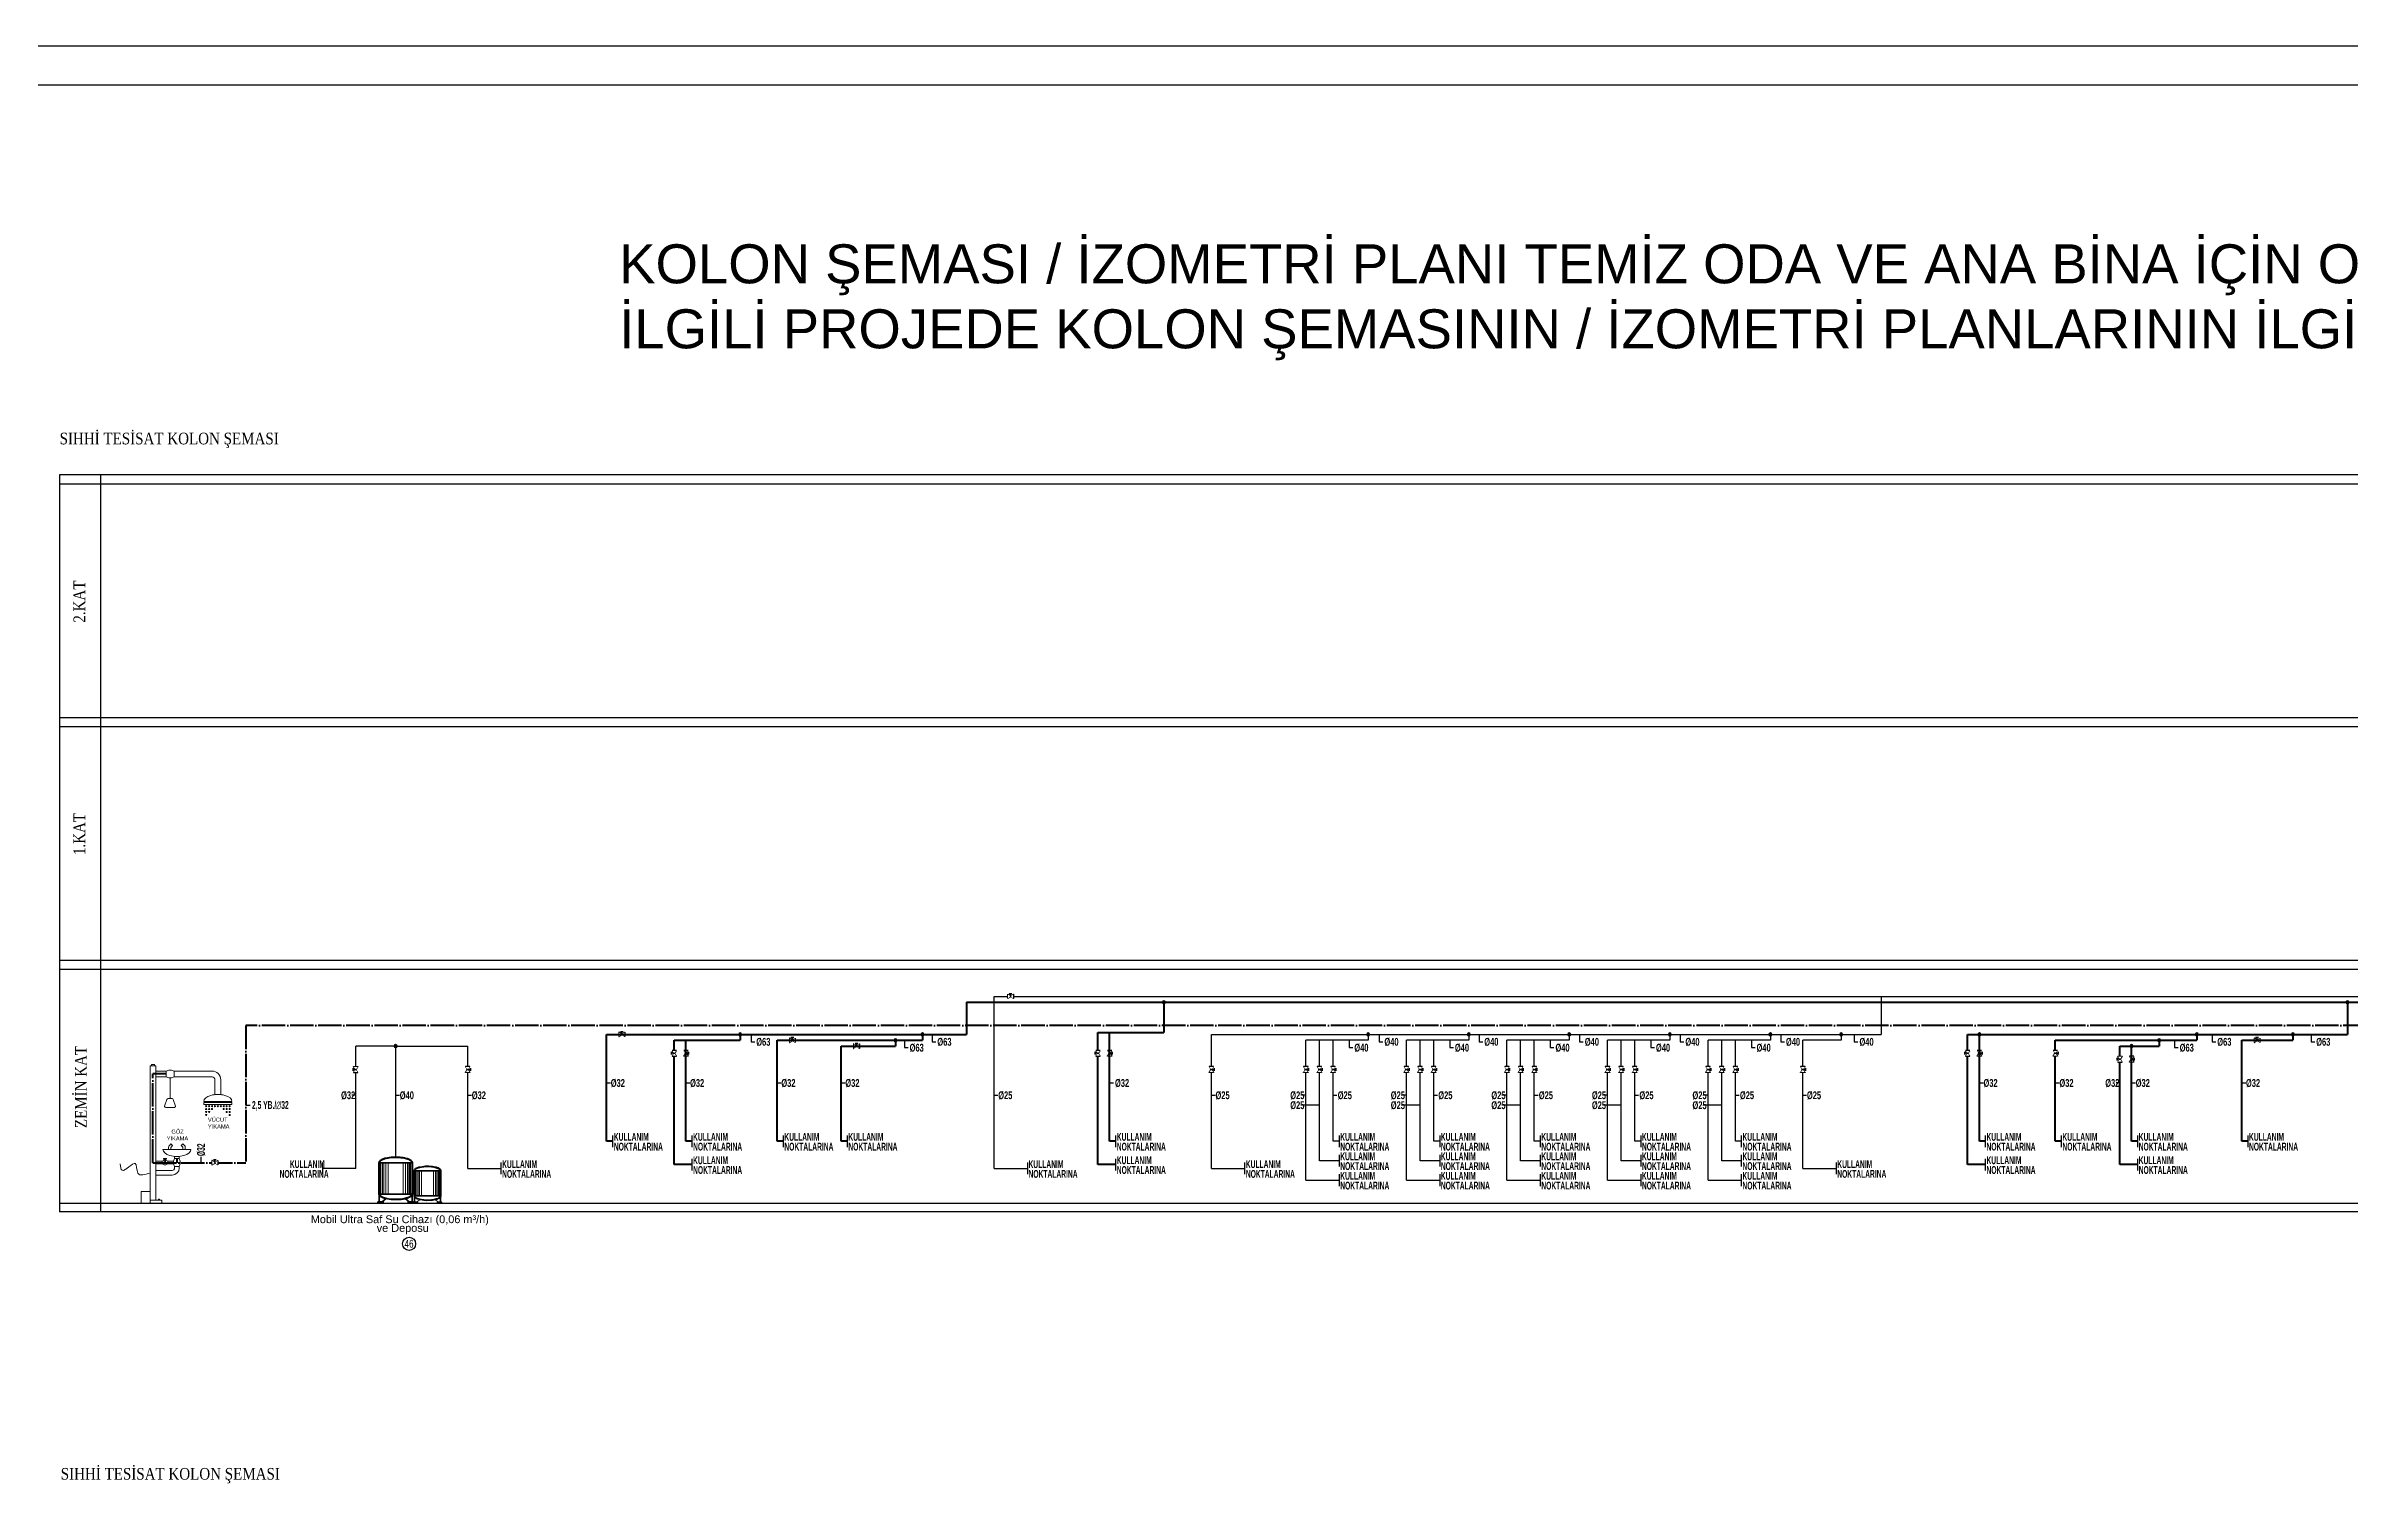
# Model space of a CAD drawing. Header units: centimetres. Extents: x 405464 to 563355, y 50011 to 66875.
# Drawn here: x 519285 to 525191, y 55298 to 59011 of the extents above; entities that cross this region are included whole.
import ezdxf
from ezdxf.enums import TextEntityAlignment as Align

# ---------------------------------------------------------------- set-up
doc = ezdxf.new("R2010")
doc.units = ezdxf.units.CM
doc.linetypes.add('SOGUKSU1', pattern=[72, 60, -6, 0, -6])
doc.layers.get('0').update_dxf_attribs({"lineweight": 9})
doc.layers.add('0-KRCN DI SU', color=41, linetype='D')
for name, color, linetype, lineweight in [('0-KRCN-ANTET', 71, 'Continuous', 30), ('0-KRCN-IST-KÜRESEL VANA', 4, 'Continuous', 25), ('0-KRCN-SHT YUMUŞAK SU ÇAP', 201, 'Continuous', 30), ('0-KRCN-SHT-02CIHAZ', 132, 'Continuous', 25), ('0-KRCN-SHT-03CIHAZ', 120, 'Continuous', 30), ('0-KRCN-SHT-BOYLER', 171, 'Continuous', 35), ('0-KRCN-SHT-KÜRESEL VANA', 4, 'Continuous', 25), ('0-KRCN-SHT-PROSES-BORU', 1, '0-Y_LINE', 40), ('0-KRCN-SHT-SOGUKSU', 141, 'SOGUKSU1', 40), ('0-KRCN-SHT-YAZI-ÇAP-TEMSU', 81, 'Continuous', 30), ('0-KRCN-Z-ANTET', 71, 'Continuous', 30), ('0-MEK-IST-YAZI', 81, 'Continuous', 30)]:
    doc.layers.add(name, color=color, linetype=linetype, lineweight=lineweight)
doc.styles.add('BAYBURT XREF$0$TIMES', font='times.ttf')
doc.styles.add('BORU', font='AGENCYR.TTF')
doc.styles.add('CAP', font='ARIALNB.TTF')
doc.styles.add('Ince', font='arial.ttf')
doc.styles.get("Standard").update_dxf_attribs({"font": 'arial.ttf'})
doc.styles.add('TROMANT', font='arial.ttf', dxfattribs={"width": 0.8})
doc.linetypes.add('0-Y_LINE', pattern='A,100,-0.5,["Y",BORU,S=9,R=0,X=0,Y=-4.5],-5', length=105.5)
doc.linetypes.add('D', pattern='A,12,-1,["D",Standard,S=1,R=0,X=-0.1,Y=-0.5],-1.6', length=14.6)

# ---------------------------------------------------------------- blocks, each defined once
blk = doc.blocks.new('*U39')
at = {"color": 1}
for p, q in [((-24.1, 237), (-29.1, 237)), ((-29.1, 235), (-29.1, 237)), ((-24.1, 235), (-24.1, 237)), ((-31.6, 5), (-31.6, 235)), ((-21.6, 235), (-31.6, 235)), ((-21.6, 5), (-21.6, 235)), ((-21.6, 225.9), (-4.1, 225.9)), ((-21.6, 215.9), (-4.1, 215.9)), ((0.3, 227.5), (-4.1, 225.9)), ((-4.1, 225.9), (-4.1, 215.9)), ((0.3, 214.3), (-4.1, 215.9)), ((0.3, 227.5), (5.1, 227.5)), ((0.3, 214.3), (5.1, 214.3)), ((2.7, 214.3), (2.7, 178.7)), ((5.1, 227.5), (9.6, 225.9)), ((5.1, 214.3), (9.6, 215.9)), ((9.6, 225.9), (74.4, 225.9)), ((9.6, 225.9), (9.6, 215.9)), ((9.6, 215.9), (74.4, 215.9)), ((79.4, 210.9), (79.4, 185.9)), ((89.4, 210.9), (89.4, 185.9)), ((-2.6, 177.1), (-6.6, 166.1)), ((-4.7, 163.7), (10.2, 163.7)), ((-0.7, 178.7), (6.2, 178.7)), ((8.1, 177.1), (12.1, 166.1)), ((108.4, 173.9), (60.4, 173.9)), ((108.4, 171.9), (60.4, 171.9)), ((79.4, 185.9), (89.4, 185.9)), ((108.4, 171.9), (108.4, 168.9)), ((-9.6, 91.8), (38.4, 91.8)), ((4.2, 101.4), (7, 98.6)), ((10.4, 76.2), (10.4, 79.9)), ((18.4, 76.2), (18.4, 79.9)), ((24.6, 101.4), (21.8, 98.6)), ((-11.1, 71.8), (-21.6, 71.8)), ((-11.1, 67), (-21.6, 67)), ((-21.6, 56.1), (6.4, 56.1)), ((-21.6, 48.1), (6.4, 48.1)), ((-7.6, 73.3), (-11.1, 71.8)), ((-11.1, 71.8), (-11.1, 67)), ((-7.6, 65.5), (-11.1, 67)), ((-8.7, 76.4), (-3.7, 76.4)), ((-8.7, 75.4), (-8.7, 76.4)), ((-8.7, 75.4), (-3.7, 75.4)), ((-7.6, 73.3), (-4.8, 73.3)), ((-7.6, 65.5), (-4.8, 65.5)), ((-7.2, 70.5), (-7.2, 75.4)), ((-5.2, 70.5), (-5.2, 75.4)), ((-4.8, 73.3), (-1.4, 71.8)), ((-4.8, 65.5), (-1.4, 67)), ((-3.7, 75.4), (-3.7, 76.4)), ((8.8, 71.8), (-1.4, 71.8)), ((-1.4, 71.8), (-1.4, 67)), ((8.8, 67), (-1.4, 67)), ((8.8, 71.8), (10.4, 76.2)), ((8.8, 67), (8.8, 71.8)), ((8.8, 67), (10.4, 62.6)), ((10.4, 76.2), (18.4, 76.2)), ((10.4, 60.1), (10.4, 62.6)), ((10.4, 62.6), (18.4, 62.6)), ((20, 71.8), (18.4, 76.2)), ((20, 67), (18.4, 62.6)), ((18.4, 60.1), (18.4, 62.6)), ((20, 67), (20, 71.8)), ((-31.6, 5), (-11.6, 5)), ((-17.2, 7), (-15.2, 7)), ((-17.2, 7), (-17.2, 5)), ((-15.2, 7), (-15.2, 5)), ((-11.6, 5), (-11.6, 0)), ((-11.6, 0), (-31.6, 0))]:
    blk.add_line(p, q, dxfattribs=at)
blk.add_lwpolyline([(60.4, 171.9), (60.4, 168.9), (108.4, 168.9)], dxfattribs=at)
for points in [[(0.2, 91.8), (0.2, 95.4, -0.198912), (1.6, 98.8), (4.2, 101.4)], [(4.2, 91.8), (4.2, 95.4, -0.198912), (4.4, 96), (7, 98.6)], [(24.6, 91.8), (24.6, 95.4, 0.198912), (24.4, 96), (21.8, 98.6)], [(28.6, 91.8), (28.6, 95.4, 0.198912), (27.2, 98.8), (24.6, 101.4)]]:
    blk.add_lwpolyline(points, format="xyb", dxfattribs=at)
blk.add_lwpolyline([(-46.6, 20), (-46.6, 0), (-31.6, 0), (-31.6, 20)], close=True, dxfattribs=at)
for centre, radius in [((64.4, 165.9), 1), ((64.4, 160.9), 1), ((69.4, 165.9), 1), ((69.4, 160.9), 1), ((74.4, 165.9), 1), ((74.4, 160.9), 1), ((79.4, 165.9), 1), ((84.4, 165.9), 1), ((89.4, 165.9), 1), ((94.4, 165.9), 1), ((94.4, 160.9), 1), ((99.4, 165.9), 1), ((99.4, 160.9), 1), ((104.4, 165.9), 1), ((104.4, 160.9), 1), ((64.4, 155.9), 1), ((64.4, 150.9), 1), ((69.4, 155.9), 1), ((99.4, 155.9), 1), ((104.4, 155.9), 1), ((104.4, 150.9), 1), ((-6.2, 69.4), 1.5)]:
    blk.add_circle(centre, radius, dxfattribs=at)
for centre, radius, start, end in [((74.4, 210.9), 15, 0, 90), ((74.4, 210.9), 5, 0, 90), ((-4.7, 165.7), 2, 165.9638, 270), ((-0.7, 176.7), 2, 90, 165.9638), ((6.2, 176.7), 2, 14.0362, 90), ((10.2, 165.7), 2, 270, 14.0362), ((6.4, 60.1), 4, 270, 0), ((6.4, 60.1), 12, 270, 0)]:
    blk.add_arc(centre, radius, start, end, dxfattribs=at)
for centre, major_axis in [((84.4, 173.9), (24, 0)), ((14.4, 91.8), (-24, 0))]:
    blk.add_ellipse(centre, major_axis=major_axis, ratio=0.5, start_param=0, end_param=3.141593, dxfattribs=at)
blk.add_spline([(-31.6, 51.5), (-52.4, 51.5), (-56.8, 67.9), (-79.3, 56.2), (-82.6, 67.2)], degree=3, dxfattribs=at)
at = {"char_height": 7, "attachment_point": 1}
for s, insert in [('   GÖZ YIKAMA', (-3.2, 125.9)), ('VÜCUT   YIKAMA', (67.3, 146.3))]:
    blk.add_mtext_dynamic_manual_height_columns(s, width=59.736, gutter_width=12.5, heights=[0], dxfattribs=dict(at, insert=insert))
blk = doc.blocks.new('0-MEK-SHT-KÜRESELVANA')
at = {"layer": '0-KRCN-IST-KÜRESEL VANA'}
blk.add_hatch(color=256, dxfattribs=at).paths.add_polyline_path([(1.4, 0, 1), (-1.4, 0, 1)])
for p, q in [((-1.1, 0.9), (-4.2, 3)), ((-4.2, -3.1), (-4.2, 3)), ((-4.2, 3), (-4.2, -3.1)), ((-2.4, 4.6), (2.3, 4.6)), ((0, 4.6), (-2.4, 4.6)), ((0, 0), (0, 4.6)), ((2.3, 4.6), (0, 4.6)), ((1.1, 0.8), (4.3, 3)), ((4.3, -3.1), (4.3, 3)), ((4.3, 3), (4.3, -3.1)), ((-4.2, -3.1), (-1.1, -0.9)), ((4.3, -3.1), (1.1, -0.8))]:
    blk.add_line(p, q, dxfattribs=at)
for points in [[(-4.5, 3.7), (-5, 3.7), (-5, -3.8), (-4.5, -3.8)], [(4.6, 3.7), (5, 3.7), (5, -3.8), (4.6, -3.8)]]:
    blk.add_lwpolyline(points, close=True, dxfattribs=at)
blk.add_circle((0, 0), 1.42, dxfattribs=at)
blk.add_wipeout([(4.3, 3), (4.3, -3.1), (1.1, -0.9), (1.2, -0.8), (1.2, -0.7), (1.2, -0.7), (1.3, -0.6), (1.3, -0.5), (1.4, -0.4), (1.4, -0.3), (1.4, -0.2), (1.4, -0.1), (1.4, 0), (1.4, 0.1), (1.4, 0.2), (1.4, 0.2), (1.4, 0.3), (1.4, 0.4), (1.3, 0.5), (1.3, 0.6), (1.2, 0.7), (1.2, 0.7), (1.2, 0.8), (1.1, 0.8), (1.1, 0.9)]).dxf.layer = '0-KRCN-IST-KÜRESEL VANA'
blk.add_wipeout([(-4.2, 3), (-4.2, -3.1), (-1.1, -0.9), (-1.2, -0.8), (-1.2, -0.7), (-1.2, -0.7), (-1.3, -0.6), (-1.3, -0.5), (-1.4, -0.4), (-1.4, -0.3), (-1.4, -0.2), (-1.4, -0.1), (-1.4, 0), (-1.4, 0.1), (-1.4, 0.2), (-1.4, 0.2), (-1.4, 0.3), (-1.4, 0.4), (-1.3, 0.5), (-1.3, 0.6), (-1.2, 0.7), (-1.2, 0.7), (-1.2, 0.8), (-1.1, 0.8), (-1.1, 0.9)]).dxf.layer = '0-KRCN-IST-KÜRESEL VANA'
blk = doc.blocks.new('DONUT')
at = {"layer": '0-KRCN-SHT-03CIHAZ'}
blk.add_hatch(color=256, dxfattribs=at).paths.add_polyline_path([(2.5, 0, 1), (-2.5, 0, 1)])
blk.add_circle((0, 0), 2.5, dxfattribs=at)

msp = doc.modelspace()

# ---------------------------------------------------------------- linework, layer by layer
at = {"layer": '0-KRCN DI SU', "linetype": 'D', "ltscale": 5}
for p, q in [((521715.5, 56574.1), (544442.4, 56574.1)), ((521715.5, 56132.8), (521715.5, 56574.1)), ((523989, 56574.1), (523989, 56476.6)), ((522272.4, 56476.6), (523989, 56476.6)), ((522272.4, 56132.8), (522272.4, 56476.6)), ((522514.6, 56102.8), (522514.6, 56461.6)), ((522674.3, 56461.6), (522514.6, 56461.6)), ((522549.6, 56152.8), (522549.6, 56461.6)), ((522584.6, 56202.8), (522584.6, 56461.6)), ((522674.3, 56476.6), (522674.3, 56461.6)), ((522772.3, 56102.8), (522772.3, 56461.6)), ((522932.1, 56461.6), (522772.3, 56461.6)), ((522807.3, 56152.8), (522807.3, 56461.6)), ((522842.3, 56202.8), (522842.3, 56461.6)), ((522932.1, 56476.6), (522932.1, 56461.6)), ((523030.1, 56102.8), (523030.1, 56461.6)), ((523189.8, 56461.6), (523030.1, 56461.6)), ((523065.1, 56152.8), (523065.1, 56461.6)), ((523100.1, 56202.8), (523100.1, 56461.6)), ((523189.8, 56476.6), (523189.8, 56461.6)), ((523287.9, 56102.8), (523287.9, 56461.6)), ((523447.6, 56461.6), (523287.9, 56461.6)), ((523322.9, 56152.8), (523322.9, 56461.6)), ((523357.9, 56202.8), (523357.9, 56461.6)), ((523447.6, 56476.6), (523447.6, 56461.6)), ((523545.6, 56102.8), (523545.6, 56461.6)), ((523705.3, 56461.6), (523545.6, 56461.6)), ((523580.6, 56152.8), (523580.6, 56461.6)), ((523615.6, 56202.8), (523615.6, 56461.6)), ((523705.3, 56476.6), (523705.3, 56461.6)), ((523886.8, 56461.6), (523788.6, 56461.6)), ((523788.6, 56132.8), (523788.6, 56461.6)), ((523886.8, 56476.6), (523886.8, 56461.6)), ((520181.4, 56446.6), (520079, 56446.6)), ((520079, 56132.8), (520079, 56446.6)), ((520181.4, 56446.6), (520366, 56446.6)), ((520181.4, 56446.6), (520181.4, 56161.1)), ((520366, 56132.8), (520366, 56446.6)), ((522599.9, 56202.8), (522584.6, 56202.8)), ((522857.7, 56202.8), (522842.3, 56202.8)), ((523115.4, 56202.8), (523100.1, 56202.8)), ((523373.2, 56202.8), (523357.9, 56202.8)), ((523630.9, 56202.8), (523615.6, 56202.8)), ((520079, 56132.8), (519993.7, 56132.8)), ((520366, 56132.8), (520451.3, 56132.8)), ((521715.5, 56132.8), (521800.8, 56132.8)), ((522272.4, 56132.8), (522357.7, 56132.8)), ((522599.9, 56152.8), (522549.6, 56152.8)), ((522857.7, 56152.8), (522807.3, 56152.8)), ((523115.4, 56152.8), (523065.1, 56152.8)), ((523373.2, 56152.8), (523322.9, 56152.8)), ((523630.9, 56152.8), (523580.6, 56152.8)), ((523788.6, 56132.8), (523873.9, 56132.8)), ((522514.6, 56102.8), (522599.9, 56102.8)), ((522772.3, 56102.8), (522857.7, 56102.8)), ((523030.1, 56102.8), (523115.4, 56102.8)), ((523287.9, 56102.8), (523373.2, 56102.8)), ((523545.6, 56102.8), (523630.9, 56102.8))]:
    msp.add_line(p, q, dxfattribs=at)
at = {"layer": '0-KRCN-SHT YUMUŞAK SU ÇAP', "linetype": 'Continuous'}
for p, q in [((521092.4, 56476.6), (521092.4, 56457.9)), ((521485.7, 56461.6), (521485.7, 56442.9)), ((521556.8, 56476.6), (521556.8, 56457.9)), ((522625.6, 56461.6), (522625.6, 56442.9)), ((522702.8, 56476.6), (522702.8, 56457.9)), ((522883.4, 56461.6), (522883.4, 56442.9)), ((522958.7, 56476.6), (522958.7, 56457.9)), ((523141.1, 56461.6), (523141.1, 56442.9)), ((523216.5, 56476.6), (523216.5, 56457.9)), ((523398.9, 56461.6), (523398.9, 56442.9)), ((523474.2, 56476.6), (523474.2, 56457.9)), ((523656.6, 56461.6), (523656.6, 56442.9)), ((523732, 56476.6), (523732, 56457.9)), ((523920.5, 56476.6), (523920.5, 56457.9)), ((524741.4, 56461.6), (524741.4, 56442.9)), ((524837.8, 56476.6), (524837.8, 56457.9)), ((525091.3, 56476.6), (525091.3, 56457.9)), ((521092.4, 56457.9), (521101.9, 56457.9)), ((521485.7, 56442.9), (521495.1, 56442.9)), ((521556.8, 56457.9), (521566.2, 56457.9)), ((522625.6, 56442.9), (522635.1, 56442.9)), ((522702.8, 56457.9), (522712.2, 56457.9)), ((522883.4, 56442.9), (522892.8, 56442.9)), ((522958.7, 56457.9), (522968.2, 56457.9)), ((523141.1, 56442.9), (523150.6, 56442.9)), ((523216.5, 56457.9), (523225.9, 56457.9)), ((523398.9, 56442.9), (523408.3, 56442.9)), ((523474.2, 56457.9), (523483.7, 56457.9)), ((523656.6, 56442.9), (523666.1, 56442.9)), ((523732, 56457.9), (523741.4, 56457.9)), ((523920.5, 56457.9), (523930, 56457.9)), ((524741.4, 56442.9), (524750.8, 56442.9)), ((524837.8, 56457.9), (524847.2, 56457.9)), ((525091.3, 56457.9), (525100.7, 56457.9)), ((520722.3, 56352.1), (520732.1, 56352.1)), ((520925.5, 56352.1), (520935.3, 56352.1)), ((521159.5, 56352.1), (521169.3, 56352.1)), ((521323.6, 56352.1), (521333.4, 56352.1)), ((522011.6, 56352.1), (522021.4, 56352.1)), ((524241.1, 56352.1), (524250.9, 56352.1)), ((524435.8, 56352.1), (524445.5, 56352.1)), ((524601.4, 56352.1), (524591.6, 56352.1)), ((524631.4, 56352.1), (524641.2, 56352.1)), ((524914, 56352.1), (524923.8, 56352.1)), ((520079, 56320.6), (520069.2, 56320.6)), ((520181.4, 56320.6), (520191.2, 56320.6)), ((520366, 56320.6), (520375.8, 56320.6)), ((521715.5, 56320.6), (521725.2, 56320.6)), ((522272.4, 56320.6), (522282.2, 56320.6)), ((522514.6, 56320.6), (522504.8, 56320.6)), ((522549.6, 56295.1), (522504.8, 56295.1)), ((522584.6, 56320.6), (522594.4, 56320.6)), ((522772.3, 56320.6), (522762.6, 56320.6)), ((522807.3, 56295.1), (522762.6, 56295.1)), ((522842.3, 56320.6), (522852.1, 56320.6)), ((523030.1, 56320.6), (523020.3, 56320.6)), ((523065.1, 56295.1), (523020.3, 56295.1)), ((523100.1, 56320.6), (523109.9, 56320.6)), ((523287.9, 56320.6), (523278.1, 56320.6)), ((523322.9, 56295.1), (523278.1, 56295.1)), ((523357.9, 56320.6), (523367.6, 56320.6)), ((523545.6, 56320.6), (523535.8, 56320.6)), ((523580.6, 56295.1), (523535.8, 56295.1)), ((523615.6, 56320.6), (523625.4, 56320.6)), ((523788.6, 56320.6), (523798.4, 56320.6))]:
    msp.add_line(p, q, dxfattribs=at)
at = {"layer": '0-KRCN-SHT-02CIHAZ', "color": 8}
for p, q in [((519319.8, 57911.3), (519319.8, 56021.3)), ((544442.4, 57911.3), (519319.8, 57911.3)), ((519319.8, 57888.8), (544442.4, 57888.8)), ((519424.8, 57911.3), (519424.8, 56021.3)), ((544442.4, 57288.8), (519319.8, 57288.8)), ((519319.8, 57266.3), (544442.4, 57266.3)), ((544442.4, 56666.3), (519319.8, 56666.3)), ((519319.8, 56643.8), (544442.4, 56643.8)), ((519319.8, 56043.8), (544442.4, 56043.8)), ((544442.4, 56021.3), (519319.8, 56021.3))]:
    msp.add_line(p, q, dxfattribs=at)
at = {"layer": '0-KRCN-SHT-BOYLER'}
for p, q in [((520138.5, 56147.7), (520138.5, 56067.2)), ((520223.4, 56147.7), (520139.5, 56147.7)), ((520224.3, 56067.2), (520224.3, 56147.7)), ((520228.7, 56126.9), (520228.7, 56062.5)), ((520296.6, 56126.9), (520229.4, 56126.9)), ((520297.3, 56062.5), (520297.3, 56126.9)), ((520223.4, 56067.2), (520139.5, 56067.2)), ((520139.5, 56064.2), (520139.5, 56043.8)), ((520157, 56055.5), (520146.9, 56047.1)), ((520205.9, 56055.4), (520215.9, 56047.1)), ((520223.4, 56064.2), (520223.4, 56047.1)), ((520296.6, 56062.5), (520229.4, 56062.5)), ((520229.4, 56060.1), (520229.4, 56046.4)), ((520243.5, 56053.2), (520235.4, 56046.4)), ((520282.6, 56053.1), (520290.6, 56046.4)), ((520296.6, 56060.1), (520296.6, 56046.4))]:
    msp.add_line(p, q, dxfattribs=at)
at = {"layer": '0-KRCN-SHT-BOYLER', "color": 120, "lineweight": 15}
for p, q in [((520139.5, 56147.7), (520139.5, 56067.2)), ((520140.7, 56147.7), (520140.7, 56067.2)), ((520141.6, 56147.7), (520141.6, 56067.2)), ((520143, 56147.7), (520143, 56067.2)), ((520147.6, 56147.7), (520147.6, 56067.2)), ((520151.3, 56147.7), (520151.3, 56067.2)), ((520156.2, 56147.7), (520156.2, 56067.2)), ((520162.2, 56147.7), (520162.2, 56067.2)), ((520200.7, 56147.7), (520200.7, 56067.2)), ((520206.6, 56147.7), (520206.6, 56067.2)), ((520211.6, 56147.7), (520211.6, 56067.2)), ((520215.3, 56147.7), (520215.3, 56067.2)), ((520217.8, 56147.7), (520217.8, 56067.2)), ((520219.9, 56147.7), (520219.9, 56067.2)), ((520223.4, 56067.2), (520223.4, 56147.7)), ((520229.4, 56126.9), (520229.4, 56062.5)), ((520230.4, 56126.9), (520230.4, 56062.5)), ((520231.1, 56126.9), (520231.1, 56062.5)), ((520232.3, 56126.9), (520232.3, 56062.5)), ((520235.9, 56126.9), (520235.9, 56062.5)), ((520238.9, 56126.9), (520238.9, 56062.5)), ((520242.9, 56126.9), (520242.9, 56062.5)), ((520247.6, 56126.9), (520247.6, 56062.5)), ((520278.4, 56126.9), (520278.4, 56062.5)), ((520283.2, 56126.9), (520283.2, 56062.5)), ((520287.1, 56126.9), (520287.1, 56062.5)), ((520290.1, 56126.9), (520290.1, 56062.5)), ((520292.1, 56126.9), (520292.1, 56062.5)), ((520293.8, 56126.9), (520293.8, 56062.5)), ((520296.6, 56062.5), (520296.6, 56126.9))]:
    msp.add_line(p, q, dxfattribs=at)
at = {"layer": '0-KRCN-SHT-BOYLER'}
for points in [[(520149.4, 56043.8), (520149.4, 56047.1), (520136.1, 56047.1), (520136.1, 56043.8)], [(520213.5, 56043.8), (520213.5, 56047.1), (520226.7, 56047.1), (520226.7, 56043.8)], [(520237.4, 56043.8), (520237.4, 56046.4), (520226.7, 56046.4), (520226.7, 56043.8)], [(520288.6, 56043.8), (520288.6, 56046.4), (520299.3, 56046.4), (520299.3, 56043.8)]]:
    msp.add_lwpolyline(points, dxfattribs=at)
for centre, major_axis, start_param, end_param in [((520181.4, 56147.7, 255824.9), (-42, 0), 4.812725, 6.283185), ((520181.4, 56147.7, 255824.9), (-42, 0), -0.913932, 0), ((520181.4, 56147.7, 255824.9), (-42, 0), 3.141593, 4.812725), ((520263, 56126.9, 204660), (-33.6, 0), 4.812725, 6.283185), ((520263, 56126.9, 204660), (-33.6, 0), -0.913932, 0), ((520263, 56126.9, 204660), (-33.6, 0), 3.141593, 4.812725)]:
    msp.add_ellipse(centre, major_axis=major_axis, ratio=0.318683, start_param=start_param, end_param=end_param, dxfattribs=at)
at = {"layer": '0-KRCN-SHT-BOYLER', "extrusion": (0, 0, -1)}
for centre, major_axis, start_param, end_param in [((520181.4, 56067.2, 255824.9), (-42, 0), 4.812725, 6.283185), ((520181.4, 56067.2, 255824.9), (-42, 0), -0.913932, 0), ((520181.4, 56067.2, 255824.9), (-42, 0), 3.141593, 4.812725), ((520263, 56062.5, 204660), (-33.6, 0), 4.812725, 6.283185), ((520263, 56062.5, 204660), (-33.6, 0), -0.913932, 0), ((520263, 56062.5, 204660), (-33.6, 0), 3.141593, 4.812725)]:
    msp.add_ellipse(centre, major_axis=major_axis, ratio=0.318683, start_param=start_param, end_param=end_param, dxfattribs=at)
at = {"layer": '0-KRCN-SHT-BOYLER', "color": 11}
for points, knots in [([(520138.5, 56147.7), (520138.5, 56147.9), (520138.5, 56148), (520138.6, 56149), (520138.9, 56149.7), (520139.7, 56151.2), (520140.2, 56151.9), (520142.2, 56153.9), (520144, 56155), (520148.4, 56157.1), (520151, 56158), (520154.5, 56159), (520155.2, 56159.1), (520155.8, 56159.3)], [2.2210712, 2.2210712, 2.2210712, 2.2210712, 2.2775173, 2.2775173, 2.549192, 2.549192, 2.8208667, 2.8208667, 2.9678797, 2.9678797, 3.1148928, 3.1148928, 3.1415927, 3.1415927, 3.1415927, 3.1415927]), ([(520155.8, 56159.3), (520170.9, 56161.6), (520172.7, 56161.8), (520175.8, 56161.9), (520177.1, 56162), (520178.4, 56162)], [1.6414659, 1.6414659, 1.6414659, 1.6414659, 1.734168, 1.734168, 1.8671625, 1.8671625, 1.8671625, 1.8671625]), ([(520178.4, 56162), (520184.9, 56162), (520185.5, 56162), (520189.8, 56161.8), (520193.5, 56161.5), (520200.7, 56160.6), (520204, 56160), (520210.2, 56158.5), (520212.9, 56157.6), (520217.6, 56155.7), (520219.6, 56154.6), (520221.7, 56152.8), (520222.3, 56152.2), (520223.3, 56151), (520223.7, 56150.4), (520224.2, 56149.1), (520224.3, 56148.4), (520224.3, 56147.7)], [0, 0, 0, 0, 0.125265, 0.125265, 0.25053, 0.25053, 0.375795, 0.375795, 0.647469, 0.647469, 0.919144, 0.919144, 1.190819, 1.190819, 1.462493, 1.462493, 1.500128, 1.500128, 1.500128, 1.500128]), ([(520228.7, 56126.9), (520228.7, 56127.1), (520228.7, 56127.2), (520228.8, 56127.9), (520229, 56128.5), (520229.6, 56129.7), (520230.1, 56130.3), (520231.7, 56131.8), (520233.1, 56132.8), (520236.6, 56134.4), (520238.7, 56135.2), (520241.5, 56135.9), (520242, 56136.1), (520242.5, 56136.2)], [2.2210712, 2.2210712, 2.2210712, 2.2210712, 2.2775173, 2.2775173, 2.549192, 2.549192, 2.8208667, 2.8208667, 2.9678797, 2.9678797, 3.1148928, 3.1148928, 3.1415927, 3.1415927, 3.1415927, 3.1415927]), ([(520242.5, 56136.2), (520254.6, 56138.1), (520256, 56138.2), (520258.5, 56138.3), (520259.6, 56138.3), (520260.6, 56138.4)], [1.6414659, 1.6414659, 1.6414659, 1.6414659, 1.734168, 1.734168, 1.8671625, 1.8671625, 1.8671625, 1.8671625]), ([(520260.6, 56138.4), (520265.8, 56138.3), (520266.2, 56138.3), (520269.7, 56138.2), (520272.7, 56138), (520278.4, 56137.2), (520281.1, 56136.8), (520286, 56135.6), (520288.2, 56134.9), (520292, 56133.3), (520293.5, 56132.4), (520295.3, 56131), (520295.7, 56130.5), (520296.5, 56129.6), (520296.8, 56129.1), (520297.2, 56128), (520297.3, 56127.5), (520297.3, 56126.9)], [0, 0, 0, 0, 0.125265, 0.125265, 0.25053, 0.25053, 0.375795, 0.375795, 0.647469, 0.647469, 0.919144, 0.919144, 1.190819, 1.190819, 1.462493, 1.462493, 1.500128, 1.500128, 1.500128, 1.500128]), ([(520138.5, 56067.2), (520138.5, 56067.1), (520138.5, 56066.9), (520138.6, 56066), (520138.9, 56065.2), (520139.7, 56063.7), (520140.2, 56063), (520142.2, 56061.1), (520144, 56060), (520148.4, 56057.9), (520151, 56057), (520154.5, 56056), (520155.2, 56055.8), (520155.8, 56055.7)], [2.2210712, 2.2210712, 2.2210712, 2.2210712, 2.2775173, 2.2775173, 2.549192, 2.549192, 2.8208667, 2.8208667, 2.9678797, 2.9678797, 3.1148928, 3.1148928, 3.1415927, 3.1415927, 3.1415927, 3.1415927]), ([(520155.8, 56055.7), (520170.9, 56053.3), (520172.7, 56053.2), (520175.8, 56053), (520177.1, 56053), (520178.4, 56053)], [1.6414659, 1.6414659, 1.6414659, 1.6414659, 1.734168, 1.734168, 1.8671625, 1.8671625, 1.8671625, 1.8671625]), ([(520178.4, 56053), (520184.9, 56053), (520185.5, 56053), (520189.8, 56053.1), (520193.5, 56053.4), (520200.7, 56054.3), (520204, 56055), (520210.2, 56056.4), (520212.9, 56057.3), (520217.6, 56059.3), (520219.6, 56060.4), (520221.7, 56062.2), (520222.3, 56062.7), (520223.3, 56063.9), (520223.7, 56064.6), (520224.2, 56065.9), (520224.3, 56066.6), (520224.3, 56067.2)], [0, 0, 0, 0, 0.125265, 0.125265, 0.25053, 0.25053, 0.375795, 0.375795, 0.647469, 0.647469, 0.919144, 0.919144, 1.190819, 1.190819, 1.462493, 1.462493, 1.500128, 1.500128, 1.500128, 1.500128]), ([(520228.7, 56062.5), (520228.7, 56062.4), (520228.7, 56062.3), (520228.8, 56061.6), (520229, 56060.9), (520229.6, 56059.7), (520230.1, 56059.2), (520231.7, 56057.6), (520233.1, 56056.7), (520236.6, 56055.1), (520238.7, 56054.3), (520241.5, 56053.6), (520242, 56053.4), (520242.5, 56053.3)], [2.2210712, 2.2210712, 2.2210712, 2.2210712, 2.2775173, 2.2775173, 2.549192, 2.549192, 2.8208667, 2.8208667, 2.9678797, 2.9678797, 3.1148928, 3.1148928, 3.1415927, 3.1415927, 3.1415927, 3.1415927]), ([(520242.5, 56053.3), (520254.6, 56051.4), (520256, 56051.3), (520258.5, 56051.2), (520259.6, 56051.1), (520260.6, 56051.1)], [1.6414659, 1.6414659, 1.6414659, 1.6414659, 1.734168, 1.734168, 1.8671625, 1.8671625, 1.8671625, 1.8671625]), ([(520260.6, 56051.1), (520265.8, 56051.1), (520266.2, 56051.1), (520269.7, 56051.3), (520272.7, 56051.5), (520278.4, 56052.2), (520281.1, 56052.7), (520286, 56053.9), (520288.2, 56054.6), (520292, 56056.2), (520293.5, 56057.1), (520295.3, 56058.5), (520295.7, 56058.9), (520296.5, 56059.9), (520296.8, 56060.4), (520297.2, 56061.5), (520297.3, 56062), (520297.3, 56062.5)], [0, 0, 0, 0, 0.125265, 0.125265, 0.25053, 0.25053, 0.375795, 0.375795, 0.647469, 0.647469, 0.919144, 0.919144, 1.190819, 1.190819, 1.462493, 1.462493, 1.500128, 1.500128, 1.500128, 1.500128])]:
    msp.add_open_spline(points, degree=3, knots=knots, dxfattribs=at)
at = {"layer": '0-KRCN-SHT-PROSES-BORU'}
for p, q in [((521644.3, 56559.1), (544442.4, 56559.1)), ((521644.3, 56559.1), (521644.3, 56476.6)), ((522150.7, 56559.1), (522150.7, 56481.6)), ((525184.7, 56559.1), (525184.7, 56476.6)), ((520722.3, 56202.8), (520722.3, 56476.6)), ((521064.6, 56476.6), (521064.6, 56461.6)), ((521159.5, 56202.8), (521159.5, 56461.6)), ((521462.7, 56461.6), (521462.7, 56446.6)), ((521531.8, 56476.6), (521531.8, 56461.6)), ((521981.6, 56481.6), (522150.7, 56481.6)), ((524211.1, 56476.6), (525184.7, 56476.6)), ((524435.8, 56202.8), (524435.8, 56461.6)), ((524701.9, 56461.6), (524701.9, 56446.6)), ((524798.4, 56476.6), (524798.4, 56461.6)), ((524914, 56202.8), (524914, 56461.6)), ((525044.9, 56476.6), (525044.9, 56461.6)), ((521323.6, 56202.8), (521323.6, 56446.6)), ((520737.6, 56202.8), (520722.3, 56202.8)), ((520940.9, 56202.8), (520925.5, 56202.8)), ((521174.9, 56202.8), (521159.5, 56202.8)), ((521338.9, 56202.8), (521323.6, 56202.8)), ((522027, 56202.8), (522011.6, 56202.8)), ((524256.4, 56202.8), (524241.1, 56202.8)), ((524451.1, 56202.8), (524435.8, 56202.8)), ((524646.7, 56202.8), (524631.4, 56202.8)), ((524929.3, 56202.8), (524914, 56202.8)), ((520940.9, 56142.8), (520895.5, 56142.8)), ((522027, 56142.8), (521981.6, 56142.8)), ((524256.4, 56142.8), (524211.1, 56142.8)), ((524646.7, 56142.8), (524601.4, 56142.8))]:
    msp.add_line(p, q, dxfattribs=at)
at = {"layer": '0-KRCN-SHT-SOGUKSU'}
for p, q in [((519797, 56499.1), (519797, 56147.7)), ((527829.5, 56499.1), (519797, 56499.1)), ((519559.2, 56147.7), (519559.2, 56375.1)), ((519593, 56375.1), (519559.2, 56375.1)), ((519559.2, 56147.7), (519797, 56147.7)), ((519620.7, 56158.1), (519620.7, 56147.7))]:
    msp.add_line(p, q, dxfattribs=at)
at = {"layer": '0-KRCN-SHT-YAZI-ÇAP-TEMSU', "linetype": 'Continuous'}
for p, q in [((519797, 56294.9), (519808.5, 56294.9)), ((520737.6, 56217.8), (520737.6, 56187.8)), ((520940.9, 56217.8), (520940.9, 56187.8)), ((521174.9, 56217.8), (521174.9, 56187.8)), ((521338.9, 56217.8), (521338.9, 56187.8)), ((522027, 56217.8), (522027, 56187.8)), ((522599.9, 56217.8), (522599.9, 56187.8)), ((522599.9, 56167.8), (522599.9, 56137.8)), ((522857.7, 56217.8), (522857.7, 56187.8)), ((522857.7, 56167.8), (522857.7, 56137.8)), ((523115.4, 56217.8), (523115.4, 56187.8)), ((523115.4, 56167.8), (523115.4, 56137.8)), ((523373.2, 56217.8), (523373.2, 56187.8)), ((523373.2, 56167.8), (523373.2, 56137.8)), ((523630.9, 56217.8), (523630.9, 56187.8)), ((523630.9, 56167.8), (523630.9, 56137.8)), ((524256.4, 56217.8), (524256.4, 56187.8)), ((524451.1, 56217.8), (524451.1, 56187.8)), ((524646.7, 56217.8), (524646.7, 56187.8)), ((524929.3, 56217.8), (524929.3, 56187.8)), ((519682.5, 56147.7), (519682.5, 56162.7)), ((519993.7, 56147.8), (519993.7, 56117.8)), ((520451.3, 56147.8), (520451.3, 56117.8)), ((520940.9, 56157.8), (520940.9, 56127.8)), ((521800.8, 56147.8), (521800.8, 56117.8)), ((522027, 56157.8), (522027, 56127.8)), ((522357.7, 56147.8), (522357.7, 56117.8)), ((522599.9, 56117.8), (522599.9, 56087.8)), ((522857.7, 56117.8), (522857.7, 56087.8)), ((523115.4, 56117.8), (523115.4, 56087.8)), ((523373.2, 56117.8), (523373.2, 56087.8)), ((523630.9, 56117.8), (523630.9, 56087.8)), ((523873.9, 56147.8), (523873.9, 56117.8)), ((524256.4, 56157.8), (524256.4, 56127.8)), ((524646.7, 56157.8), (524646.7, 56127.8))]:
    msp.add_line(p, q, dxfattribs=at)
at = {"layer": '0-MEK-IST-YAZI'}
msp.add_circle((520215.7, 55939.6), 16.8, dxfattribs=at)

# ---------------------------------------------------------------- block references
at = {"xscale": 1.5, "yscale": 1.5, "zscale": 1.5}
msp.add_blockref('*U39', (519599.1, 56043.8), dxfattribs=at)
at = {"layer": '0-KRCN-SHT-03CIHAZ', "xscale": -1.5, "yscale": 1.5, "zscale": 1.5}
for p in [(522150.7, 56559.1), (525184.7, 56559.1), (521064.6, 56476.6), (521462.7, 56461.6), (521531.8, 56476.6), (522674.3, 56476.6), (522932.1, 56476.6), (523189.8, 56476.6), (523447.6, 56476.6), (523705.3, 56476.6), (523886.8, 56476.6), (524241.1, 56476.6), (524701.9, 56461.6), (524798.4, 56476.6), (525044.9, 56476.6), (520181.4, 56446.6)]:
    msp.add_blockref('DONUT', p, dxfattribs=at)
at = {"layer": '0-KRCN-SHT-KÜRESEL VANA', "xscale": 1.5, "yscale": 1.5, "zscale": 1.5, "rotation": 270}
for p in [(520925.5, 56428.2), (522011.6, 56428.2), (524241.1, 56428.2), (524631.4, 56413.2)]:
    msp.add_blockref('0-MEK-SHT-KÜRESELVANA', p, dxfattribs=at)

# ---------------------------------------------------------------- texts
at = {"layer": '0-KRCN-ANTET', "style": 'BAYBURT XREF$0$TIMES', "width": 0.85}
for p in [(519320, 58004.8), (519322.9, 55349.8)]:
    msp.add_text('SIHHİ TESİSAT KOLON ŞEMASI', height=30, dxfattribs=at).set_placement(p, align=Align.MIDDLE_LEFT)
for s, p in [('2.KAT', (519370.7, 57586.5)), ('1.KAT', (519370.7, 56990.5)), ('ZEMİN KAT', (519370.7, 56341.7))]:
    msp.add_text(s, height=30, rotation=90, dxfattribs=at).set_placement(p, align=Align.MIDDLE)
at = {"layer": '0-KRCN-SHT YUMUŞAK SU ÇAP', "linetype": 'Continuous', "style": 'CAP', "width": 0.7}
for s, p in [('Ø63', (521105.7, 56457.6)), ('Ø63', (521570, 56457.6)), ('Ø40', (522716, 56457.6)), ('Ø40', (522972, 56457.6)), ('Ø40', (523229.7, 56457.6)), ('Ø40', (523487.5, 56457.6)), ('Ø40', (523745.2, 56457.6)), ('Ø40', (523933.8, 56457.6)), ('Ø63', (524851, 56457.6)), ('Ø63', (525104.5, 56457.6)), ('Ø63', (521498.9, 56442.6)), ('Ø40', (522638.9, 56442.6)), ('Ø40', (522896.6, 56442.6)), ('Ø40', (523154.4, 56442.6)), ('Ø40', (523412.1, 56442.6)), ('Ø40', (523669.9, 56442.6)), ('Ø63', (524754.6, 56442.6)), ('Ø32', (520732.8, 56352.1)), ('Ø32', (520936.1, 56352.1)), ('Ø32', (521170.1, 56352.1)), ('Ø32', (521334.1, 56352.1)), ('Ø32', (522025.4, 56352.1)), ('Ø32', (524251.6, 56352.1)), ('Ø32', (524446.3, 56352.1)), ('Ø32', (524563.8, 56352.1)), ('Ø32', (524641.9, 56352.1)), ('Ø32', (524924.5, 56352.1)), ('Ø32', (520041.5, 56320.6)), ('Ø40', (520191.9, 56320.6)), ('Ø32', (520376.5, 56320.6)), ('Ø25', (521726, 56320.6)), ('Ø25', (522282.9, 56320.6)), ('Ø25', (522474.6, 56320.6)), ('Ø25', (522474.6, 56295.1)), ('Ø25', (522596.3, 56320.6)), ('Ø25', (522732.3, 56320.6)), ('Ø25', (522732.3, 56295.1)), ('Ø25', (522854.1, 56320.6)), ('Ø25', (522990.1, 56320.6)), ('Ø25', (522990.1, 56295.1)), ('Ø25', (523111.8, 56320.6)), ('Ø25', (523247.8, 56320.6)), ('Ø25', (523247.8, 56295.1)), ('Ø25', (523369.6, 56320.6)), ('Ø25', (523505.6, 56320.6)), ('Ø25', (523505.6, 56295.1)), ('Ø25', (523627.3, 56320.6)), ('Ø25', (523799.1, 56320.6))]:
    msp.add_text(s, height=20, dxfattribs=at).set_placement(p, align=Align.MIDDLE_LEFT)
at = {"layer": '0-KRCN-SHT-03CIHAZ', "style": 'TROMANT'}
for s, p in [('Mobil Ultra Saf Su Cihazı (0,06 m³/h)', (519963.8, 55992.6)), ('ve Deposu', (520132.8, 55970.3))]:
    msp.add_text(s, height=20, dxfattribs=at).set_placement(p)
at = {"layer": '0-KRCN-SHT-YAZI-ÇAP-TEMSU', "linetype": 'Continuous', "style": 'CAP', "width": 0.6}
msp.add_text('2,5 YB./∅32', height=20, dxfattribs=at).set_placement((519813.2, 56295.6), align=Align.MIDDLE_LEFT)
for s, p in [('KULLANIM ', (520740.6, 56203.9)), ('KULLANIM ', (520943.8, 56203.9)), ('KULLANIM ', (521177.8, 56203.9)), ('KULLANIM ', (521341.9, 56203.9)), ('KULLANIM ', (522029.9, 56203.9)), ('KULLANIM ', (522602.8, 56203.9)), ('KULLANIM ', (522860.6, 56203.9)), ('KULLANIM ', (523118.3, 56203.9)), ('KULLANIM ', (523376.1, 56203.9)), ('KULLANIM ', (523633.8, 56203.9)), ('KULLANIM ', (524259.3, 56203.9)), ('KULLANIM ', (524454, 56203.9)), ('KULLANIM ', (524649.6, 56203.9)), ('KULLANIM ', (524932.3, 56203.9)), ('NOKTALARINA', (520740.6, 56178.9)), ('NOKTALARINA', (520943.8, 56178.9)), ('KULLANIM ', (520943.8, 56143.9)), ('NOKTALARINA', (521177.8, 56178.9)), ('NOKTALARINA', (521341.9, 56178.9)), ('NOKTALARINA', (522029.9, 56178.9)), ('KULLANIM ', (522029.9, 56143.9)), ('NOKTALARINA', (522602.8, 56178.9)), ('KULLANIM ', (522602.8, 56153.9)), ('NOKTALARINA', (522860.6, 56178.9)), ('KULLANIM ', (522860.6, 56153.9)), ('NOKTALARINA', (523118.3, 56178.9)), ('KULLANIM ', (523118.3, 56153.9)), ('NOKTALARINA', (523376.1, 56178.9)), ('KULLANIM ', (523376.1, 56153.9)), ('NOKTALARINA', (523633.8, 56178.9)), ('KULLANIM ', (523633.8, 56153.9)), ('NOKTALARINA', (524259.3, 56178.9)), ('KULLANIM ', (524259.3, 56143.9)), ('NOKTALARINA', (524454, 56178.9)), ('NOKTALARINA', (524649.6, 56178.9)), ('KULLANIM ', (524649.6, 56143.9)), ('NOKTALARINA', (524932.3, 56178.9)), ('NOKTALARINA', (519883.9, 56108.9)), ('KULLANIM ', (519910.3, 56133.9)), ('KULLANIM ', (520454.3, 56133.9)), ('NOKTALARINA', (520454.3, 56108.9)), ('NOKTALARINA', (520943.8, 56118.9)), ('KULLANIM ', (521803.7, 56133.9)), ('NOKTALARINA', (521803.7, 56108.9)), ('NOKTALARINA', (522029.9, 56118.9)), ('KULLANIM ', (522360.7, 56133.9)), ('NOKTALARINA', (522360.7, 56108.9)), ('NOKTALARINA', (522602.8, 56128.9)), ('KULLANIM ', (522602.8, 56103.9)), ('NOKTALARINA', (522860.6, 56128.9)), ('KULLANIM ', (522860.6, 56103.9)), ('NOKTALARINA', (523118.3, 56128.9)), ('KULLANIM ', (523118.3, 56103.9)), ('NOKTALARINA', (523376.1, 56128.9)), ('KULLANIM ', (523376.1, 56103.9)), ('NOKTALARINA', (523633.8, 56128.9)), ('KULLANIM ', (523633.8, 56103.9)), ('KULLANIM ', (523876.9, 56133.9)), ('NOKTALARINA', (523876.9, 56108.9)), ('NOKTALARINA', (524259.3, 56118.9)), ('NOKTALARINA', (524649.6, 56118.9)), ('NOKTALARINA', (522602.8, 56078.9)), ('NOKTALARINA', (522860.6, 56078.9)), ('NOKTALARINA', (523118.3, 56078.9)), ('NOKTALARINA', (523376.1, 56078.9)), ('NOKTALARINA', (523633.8, 56078.9))]:
    msp.add_text(s, height=20, dxfattribs=at).set_placement(p)
msp.add_text('%%C32', height=20, rotation=90, dxfattribs=at).set_placement((519682.5, 56180.7), align=Align.MIDDLE_CENTER)
at = {"layer": '0-KRCN-Z-ANTET', "color": 6, "insert": (520754.4, 58502.8), "char_height": 100, "width": 7005.556, "attachment_point": 1, "style": 'Ince'}
msp.add_mtext('KOLON ŞEMASI / İZOMETRİ PLANI TEMİZ ODA VE ANA BİNA İÇİN ORTAK HAZIRLANMIŞTIR.\\PİLGİLİ PROJEDE KOLON ŞEMASININ / İZOMETRİ PLANLARININ İLGİLİ KISIMLARI DİKKATE ALINACAKTIR.', dxfattribs=at)
at = {"layer": '0-MEK-IST-YAZI', "color": 1, "style": 'TROMANT', "width": 0.75}
msp.add_text('46', height=20, dxfattribs=at).set_placement((520215.7, 55939.6), align=Align.MIDDLE_CENTER)

# ---------------------------------------------------------------- next in the draw order: linework, layer by layer
at = {"layer": '0-KRCN-SHT-PROSES-BORU'}
for p, q in [((520895.5, 56461.6), (521064.6, 56461.6)), ((520895.5, 56142.8), (520895.5, 56461.6)), ((520925.5, 56202.8), (520925.5, 56461.6)), ((521981.6, 56142.8), (521981.6, 56481.6)), ((522011.6, 56202.8), (522011.6, 56481.6)), ((524211.1, 56142.8), (524211.1, 56476.6)), ((524241.1, 56202.8), (524241.1, 56476.6)), ((524601.4, 56446.6), (524701.9, 56446.6)), ((524601.4, 56142.8), (524601.4, 56446.6)), ((524631.4, 56202.8), (524631.4, 56446.6))]:
    msp.add_line(p, q, dxfattribs=at)

# ---------------------------------------------------------------- next in the draw order: block references
at = {"layer": '0-KRCN-SHT-KÜRESEL VANA', "yscale": 1.5, "zscale": 1.5}
for p, xscale in [((521757.8, 56574.1), 1.5), ((520761.2, 56476.6), 1.5), ((524952.9, 56461.6), 1.5), ((519718.1, 56147.7), -1.5)]:
    msp.add_blockref('0-MEK-SHT-KÜRESELVANA', p, dxfattribs=dict(at, xscale=xscale))
for p, xscale, rotation in [((524435.8, 56428.2), 1.5, 270), ((520079, 56386.4), -1.5, 89.99999999999977), ((520366, 56386.4), 1.5, 270), ((522272.4, 56386.4), 1.5, 270), ((522584.6, 56386.4), 1.5, 270), ((522842.3, 56386.4), 1.5, 270), ((523100.1, 56386.4), 1.5, 270), ((523357.9, 56386.4), 1.5, 270), ((523615.6, 56386.4), 1.5, 270), ((523788.6, 56386.4), 1.5, 270)]:
    msp.add_blockref('0-MEK-SHT-KÜRESELVANA', p, dxfattribs=dict(at, xscale=xscale, rotation=rotation))

# ---------------------------------------------------------------- next in the draw order: linework, layer by layer
at = {"layer": '0-KRCN-SHT-PROSES-BORU'}
for p, q in [((520722.3, 56476.6), (521644.3, 56476.6)), ((524435.8, 56461.6), (524798.4, 56461.6)), ((524914, 56461.6), (525044.9, 56461.6))]:
    msp.add_line(p, q, dxfattribs=at)

# ---------------------------------------------------------------- next in the draw order: block references
at = {"layer": '0-KRCN-SHT-KÜRESEL VANA', "yscale": 1.5, "zscale": 1.5}
for p, xscale, rotation in [((520895.5, 56428.2), -1.5, 89.99999999999977), ((521981.6, 56428.2), -1.5, 89.99999999999974), ((524211.1, 56428.2), -1.5, 89.99999999999972), ((524601.4, 56413.2), -1.5, 89.99999999999972), ((522549.6, 56386.4), 1.5, 270), ((522807.3, 56386.4), 1.5, 270), ((523065.1, 56386.4), 1.5, 270), ((523322.9, 56386.4), 1.5, 270), ((523580.6, 56386.4), 1.5, 270)]:
    msp.add_blockref('0-MEK-SHT-KÜRESELVANA', p, dxfattribs=dict(at, xscale=xscale, rotation=rotation))

# ---------------------------------------------------------------- next in the draw order: block references
at = {"layer": '0-KRCN-SHT-03CIHAZ', "xscale": -1.5, "yscale": 1.5, "zscale": 1.5}
msp.add_blockref('DONUT', (524631.4, 56446.6), dxfattribs=at)
at = {"layer": '0-KRCN-SHT-KÜRESEL VANA', "xscale": 1.5, "yscale": 1.5, "zscale": 1.5}
for p in [(521198.4, 56461.6), (521362.5, 56446.6)]:
    msp.add_blockref('0-MEK-SHT-KÜRESELVANA', p, dxfattribs=at)
at = {"layer": '0-KRCN-SHT-KÜRESEL VANA', "xscale": 1.5, "yscale": 1.5, "zscale": 1.5, "rotation": 270}
for p in [(522514.6, 56386.4), (522772.3, 56386.4), (523030.1, 56386.4), (523287.9, 56386.4), (523545.6, 56386.4)]:
    msp.add_blockref('0-MEK-SHT-KÜRESELVANA', p, dxfattribs=at)

# ---------------------------------------------------------------- next in the draw order: linework, layer by layer
at = {"layer": '0-KRCN-SHT-PROSES-BORU'}
for p, q in [((521159.5, 56461.6), (521531.8, 56461.6)), ((521323.6, 56446.6), (521462.7, 56446.6))]:
    msp.add_line(p, q, dxfattribs=at)
at = {"layer": '0-KRCN-Z-ANTET'}
for points in [[(405464.1, 50011.3), (563355.4, 50011.3), (563355.4, 59011.3), (405464.1, 59011.3)], [(503064.1, 50111.3), (544661.8, 50111.3), (544661.8, 58911.3), (503064.1, 58911.3)]]:
    msp.add_lwpolyline(points, close=True, dxfattribs=at)

doc.saveas('drawing.dxf')
